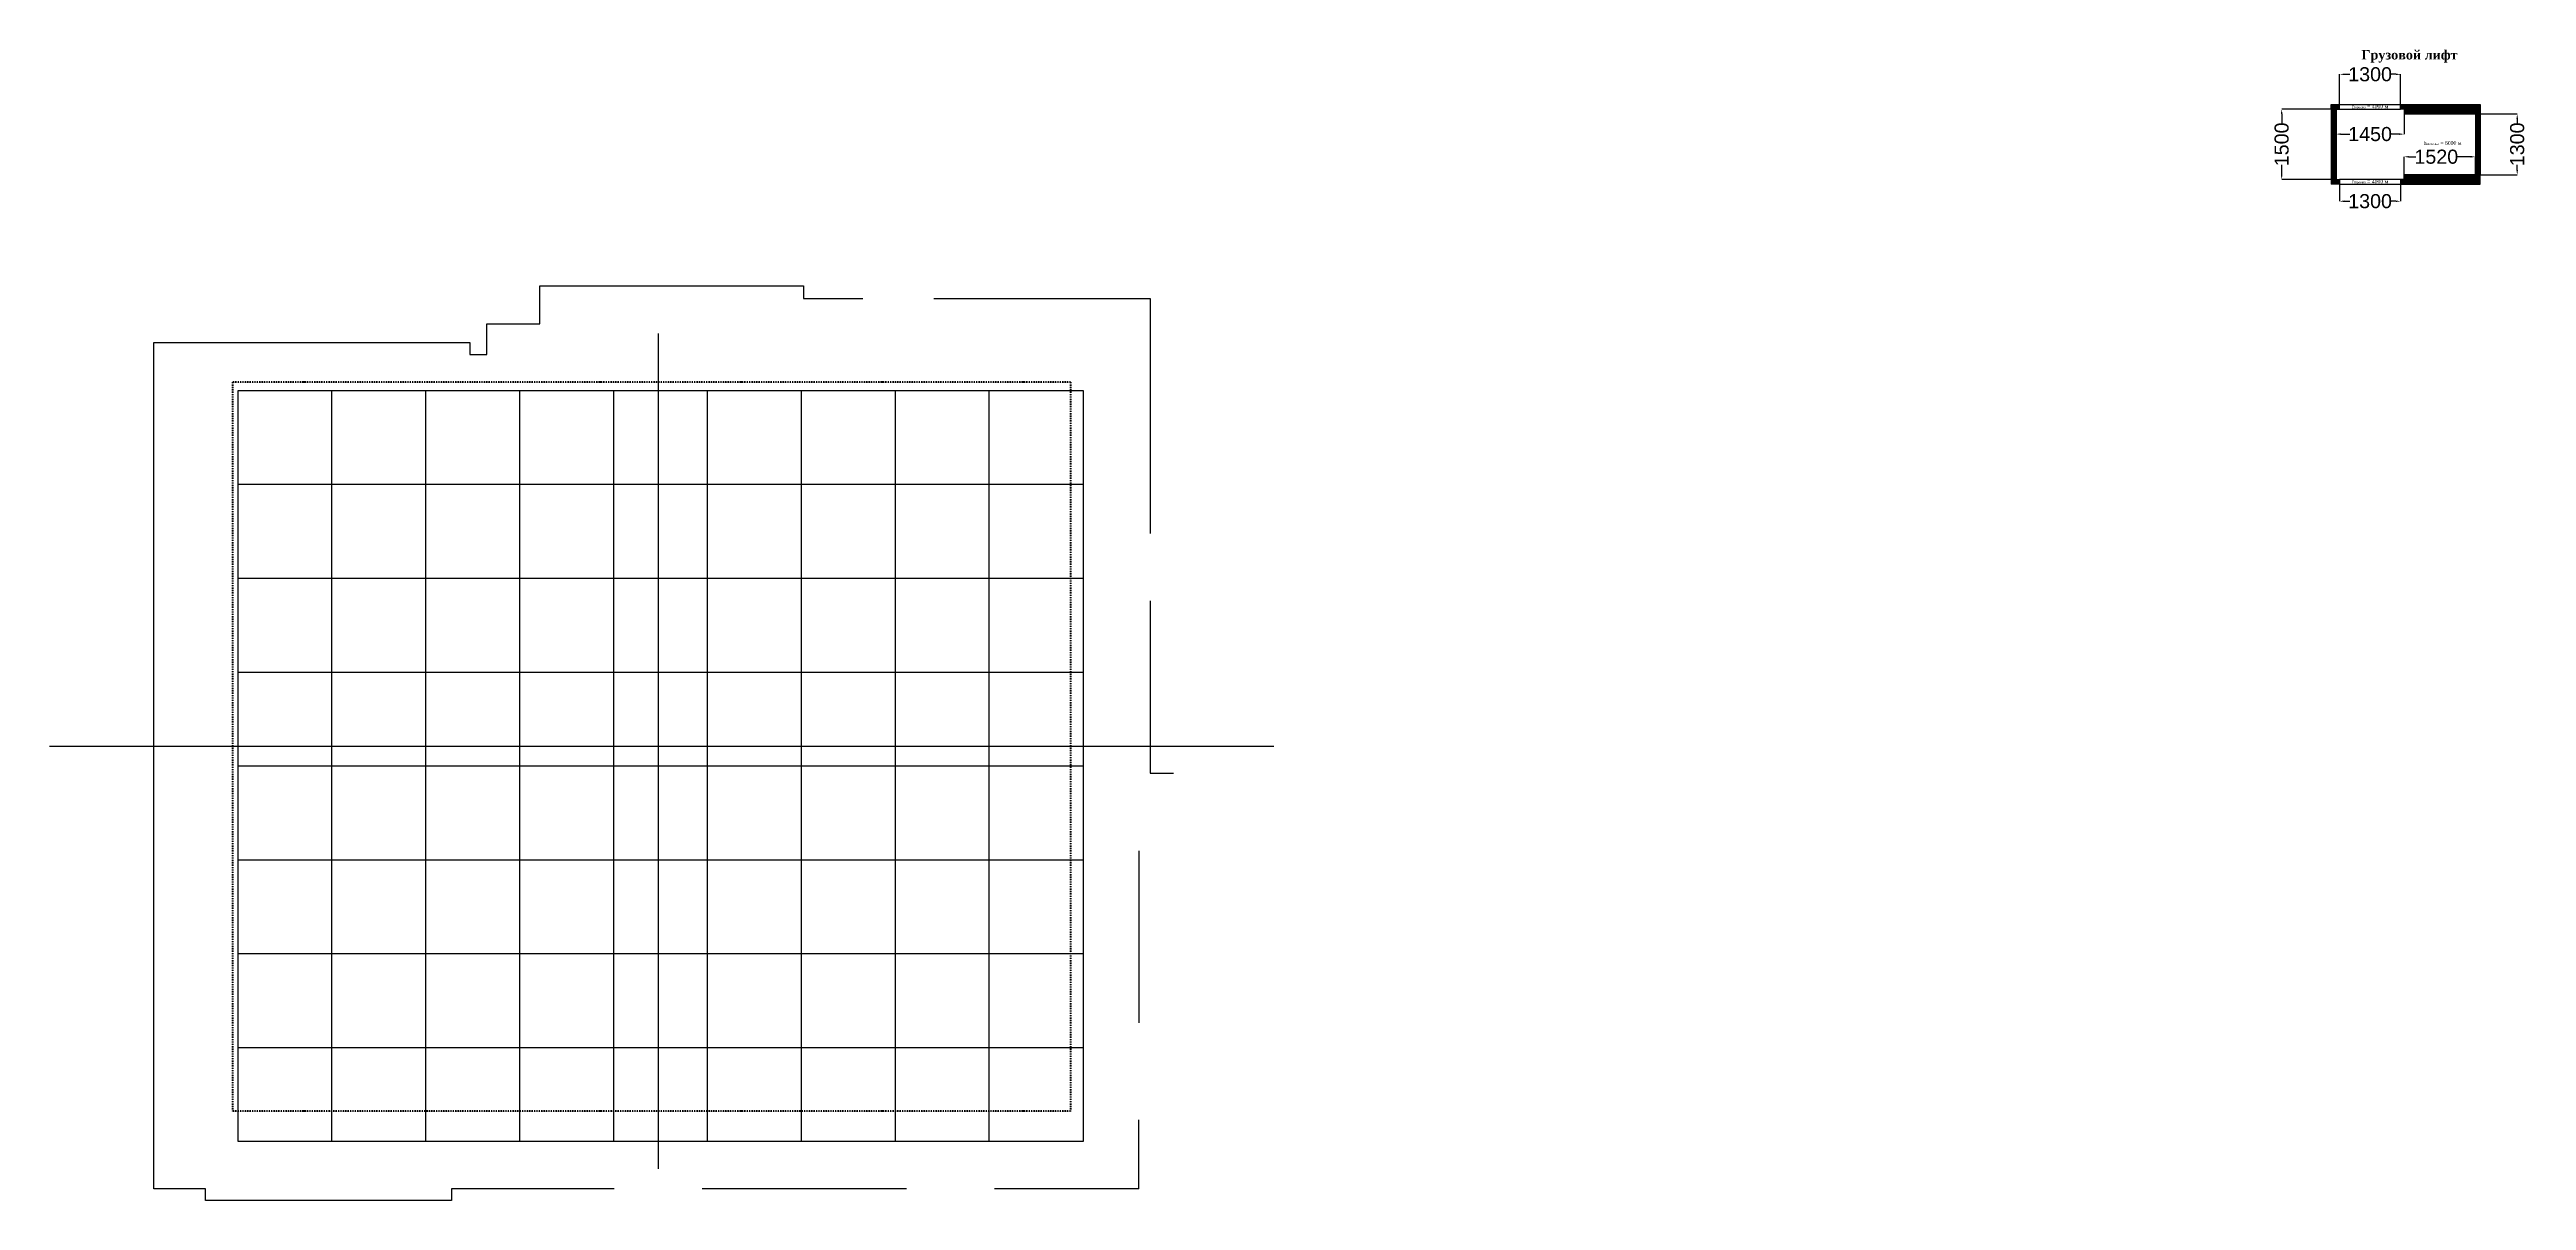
# Model space of a CAD drawing. Header units: millimetres. Extents: x -520232 to 211296, y -156633 to 78411.
# Drawn here: x 72567 to 125323, y 45818 to 70343 of the extents above; entities that cross this region are included whole.
import ezdxf

# ---------------------------------------------------------------- set-up
doc = ezdxf.new("R2010")
doc.units = ezdxf.units.MM
doc.linetypes.add('штрихпунктирнаяX2', pattern=[50.8, 25.4, -12.7, 0, -12.7])
for name, color, linetype in [('Декорации', 10, 'Continuous'), ('Лифт', 7, 'Continuous'), ('Моторы', 7, 'Continuous'), ('Оси', 7, 'Continuous'), ('План галлереи', 7, 'Continuous'), ('План планшет1', 7, 'Continuous')]:
    doc.layers.add(name, color=color, linetype=linetype)
doc.styles.get("Standard").update_dxf_attribs({"font": 'arial.ttf', "height": 300})
doc.dimstyles.new('Размеры', dxfattribs={"dimtxt": 300, "dimasz": 100, "dimexe": 0.18, "dimexo": 0.0625, "dimgap": 0.09, "dimtad": 0, "dimdec": 0, "dimzin": 0, "dimdsep": 46, "dimtxsty": 'Standard', "dimcen": 0.09, "dimclrd": 250, "dimclre": 250, "dimclrt": 250, "dimadec": 0, "dimazin": 0, "dimtfac": 1, "dimtdec": 0, "dimtofl": 0, "dimtmove": 0, "dimatfit": 3, "dimfxl": 1, "dimtfillclr": 250, "dimtolj": 1, "dimtzin": 0, "dimarcsym": 0})
pattern_1 = [(45, (5537.553, 5239.257), (-14.1421356, 14.1421356), []), (45, (5537.953, 5239.257), (-14.1421356, 14.1421356), [])]

# ---------------------------------------------------------------- blocks, each defined once
blk = doc.blocks.new('*D46')
at = {"layer": 'Defpoints', "color": 0, "lineweight": 13, "transparency": 16777216}
for p in [(124237, 68972), (124237, 67672), (125126, 67672)]:
    blk.add_point(p, dxfattribs=at)
at = {"layer": 'Декорации', "color": 250, "lineweight": -2, "transparency": 16777216}
for p, q in [((124237, 68972), (125126, 68972)), ((125126, 68872), (125126, 68756)), ((124237, 67672), (125126, 67672)), ((125126, 67772), (125126, 67889))]:
    blk.add_line(p, q, dxfattribs=at)
at = {"layer": 'Декорации', "color": 250, "lineweight": 13, "transparency": 16777216}
for points in [[(125109, 68872), (125142, 68872), (125126, 68972)], [(125109, 67772), (125142, 67772), (125126, 67672)]]:
    blk.add_solid(points, dxfattribs=at)
at = {"layer": 'Декорации', "color": 250, "lineweight": 13, "transparency": 16777216, "insert": (125126, 68322), "char_height": 300, "attachment_point": 5, "rotation": 90}
blk.add_mtext('\\A1;1300', dxfattribs=at)
blk = doc.blocks.new('*D47')
at = {"layer": 'Defpoints', "color": 0, "lineweight": 13, "transparency": 16777216}
for p in [(124237, 68057), (122717, 67672), (124237, 67672)]:
    blk.add_point(p, dxfattribs=at)
at = {"layer": 'Декорации', "color": 250, "lineweight": -2, "transparency": 16777216}
for p, q in [((122717, 67672), (122717, 68057)), ((122817, 68057), (122969, 68057)), ((124137, 68057), (123836, 68057)), ((124237, 67672), (124237, 68057))]:
    blk.add_line(p, q, dxfattribs=at)
at = {"layer": 'Декорации', "color": 250, "lineweight": 13, "transparency": 16777216}
for points in [[(122817, 68074), (122817, 68040), (122717, 68057)], [(124137, 68074), (124137, 68040), (124237, 68057)]]:
    blk.add_solid(points, dxfattribs=at)
at = {"layer": 'Декорации', "color": 250, "lineweight": 13, "transparency": 16777216, "insert": (123402, 68057), "char_height": 300, "attachment_point": 5}
blk.add_mtext('\\A1;1520', dxfattribs=at)
blk = doc.blocks.new('*D48')
at = {"layer": 'Defpoints', "color": 0, "lineweight": 13, "transparency": 16777216}
for p in [(121267, 69072), (120109, 67572), (121267, 67572)]:
    blk.add_point(p, dxfattribs=at)
at = {"layer": 'Декорации', "color": 250, "lineweight": -2, "transparency": 16777216}
for p, q in [((121266, 69072), (120109, 69072)), ((120109, 68972), (120109, 68756)), ((120109, 67672), (120109, 67889)), ((121266, 67572), (120109, 67572))]:
    blk.add_line(p, q, dxfattribs=at)
at = {"layer": 'Декорации', "color": 250, "lineweight": 13, "transparency": 16777216}
for points in [[(120092, 68972), (120126, 68972), (120109, 69072)], [(120092, 67672), (120126, 67672), (120109, 67572)]]:
    blk.add_solid(points, dxfattribs=at)
at = {"layer": 'Декорации', "color": 250, "lineweight": 13, "transparency": 16777216, "insert": (120109, 68322), "char_height": 300, "attachment_point": 5, "rotation": 90}
blk.add_mtext('\\A1;1500', dxfattribs=at)
blk = doc.blocks.new('*D49')
at = {"layer": 'Defpoints', "color": 0, "lineweight": 13, "transparency": 16777216}
for p in [(122642, 69814), (121342, 69172), (122642, 69172)]:
    blk.add_point(p, dxfattribs=at)
at = {"layer": 'Декорации', "color": 250, "lineweight": -2, "transparency": 16777216}
for p, q in [((121342, 69172), (121342, 69814)), ((121442, 69814), (121558, 69814)), ((122542, 69814), (122425, 69814)), ((122642, 69172), (122642, 69814))]:
    blk.add_line(p, q, dxfattribs=at)
at = {"layer": 'Декорации', "color": 250, "lineweight": 13, "transparency": 16777216}
for points in [[(121442, 69830), (121442, 69797), (121342, 69814)], [(122542, 69830), (122542, 69797), (122642, 69814)]]:
    blk.add_solid(points, dxfattribs=at)
at = {"layer": 'Декорации', "color": 250, "lineweight": 13, "transparency": 16777216, "insert": (121992, 69814), "char_height": 300, "attachment_point": 5}
blk.add_mtext('\\A1;1300', dxfattribs=at)
blk = doc.blocks.new('*D50')
at = {"layer": 'Defpoints', "color": 0, "lineweight": 13, "transparency": 16777216}
for p in [(121267, 68972), (122717, 68972), (121267, 68540)]:
    blk.add_point(p, dxfattribs=at)
at = {"layer": 'Декорации', "color": 250, "lineweight": -2, "transparency": 16777216}
for p, q in [((121267, 68972), (121267, 68540)), ((122717, 68972), (122717, 68540)), ((121367, 68540), (121558, 68540)), ((122617, 68540), (122425, 68540))]:
    blk.add_line(p, q, dxfattribs=at)
at = {"layer": 'Декорации', "color": 250, "lineweight": 13, "transparency": 16777216}
for points in [[(121367, 68557), (121367, 68523), (121267, 68540)], [(122617, 68557), (122617, 68523), (122717, 68540)]]:
    blk.add_solid(points, dxfattribs=at)
at = {"layer": 'Декорации', "color": 250, "lineweight": 13, "transparency": 16777216, "insert": (121992, 68540), "char_height": 300, "attachment_point": 5}
blk.add_mtext('\\A1;1450', dxfattribs=at)
blk = doc.blocks.new('*D51')
at = {"layer": 'Defpoints', "color": 0, "lineweight": 13, "transparency": 16777216}
for p in [(121342, 67472), (122642, 67472), (122642, 67110)]:
    blk.add_point(p, dxfattribs=at)
at = {"layer": 'Декорации', "color": 250, "lineweight": -2, "transparency": 16777216}
for p, q in [((121342, 67472), (121342, 67109)), ((121442, 67110), (121558, 67110)), ((122542, 67110), (122425, 67110)), ((122642, 67472), (122642, 67109))]:
    blk.add_line(p, q, dxfattribs=at)
at = {"layer": 'Декорации', "color": 250, "lineweight": 13, "transparency": 16777216}
for points in [[(121442, 67126), (121442, 67093), (121342, 67110)], [(122542, 67126), (122542, 67093), (122642, 67110)]]:
    blk.add_solid(points, dxfattribs=at)
at = {"layer": 'Декорации', "color": 250, "lineweight": 13, "transparency": 16777216, "insert": (121992, 67110), "char_height": 300, "attachment_point": 5}
blk.add_mtext('\\A1;1300', dxfattribs=at)

msp = doc.modelspace()

# ---------------------------------------------------------------- hatches: boundary and pattern name
at = {"layer": 'Лифт'}
h = msp.add_hatch(dxfattribs=at)
h.set_pattern_fill('JIS_LC_20', color=256, style=0)
h.set_pattern_definition(pattern_1)
h.paths.add_polyline_path([(121166.55, 69072.153), (121166.55, 67572.153), (121166.55, 67472.153), (121341.55, 67472.153), (121341.55, 67572.153), (121266.55, 67572.153), (121266.55, 69072.153), (121341.55, 69072.153), (121341.55, 69172.153), (121166.55, 69172.153)])
h = msp.add_hatch(dxfattribs=at)
h.set_pattern_fill('JIS_LC_20', color=256, style=0)
h.set_pattern_definition(pattern_1)
h.paths.add_polyline_path([(122641.55, 69172.153), (124336.55, 69172.153), (124336.55, 67672.153), (124336.55, 67472.153), (122641.55, 67472.153), (122641.55, 67572.153), (122716.55, 67572.153), (122716.55, 67672.153), (124236.55, 67672.153), (124236.55, 68972.153), (122716.55, 68972.153), (122716.55, 69072.153), (122641.55, 69072.153)])

# ---------------------------------------------------------------- linework, layer by layer
for p, q in [((121166.55, 69072.153), (121166.55, 69172.153)), ((121166.55, 69172.153), (121341.55, 69172.153)), ((121341.55, 69072.153), (121341.55, 69172.153)), ((121341.55, 69172.153), (122641.55, 69172.153)), ((122641.55, 69172.153), (124336.55, 69172.153)), ((122641.55, 69072.153), (122641.55, 69172.153)), ((124336.55, 69172.153), (124336.55, 67672.153)), ((121166.55, 69072.153), (121166.55, 67572.153)), ((121266.55, 69072.153), (121266.55, 67572.153)), ((121266.55, 69072.153), (121341.55, 69072.153)), ((121266.55, 69072.153), (121341.55, 69072.153)), ((121341.55, 69072.153), (122641.55, 69072.153)), ((122716.55, 69072.153), (122641.55, 69072.153)), ((122716.55, 69072.153), (122716.55, 68972.153)), ((122716.55, 68972.153), (124236.55, 68972.153)), ((124236.55, 68972.153), (124236.55, 67672.153)), ((121166.55, 67572.153), (121166.55, 67472.153)), ((121266.55, 67572.153), (121341.55, 67572.153)), ((121266.55, 67572.153), (121341.55, 67572.153)), ((121341.55, 67572.153), (121341.55, 67472.153)), ((122641.55, 67572.153), (121341.55, 67572.153)), ((122716.55, 67572.153), (122641.55, 67572.153)), ((122641.55, 67572.153), (122641.55, 67472.153)), ((122716.55, 67572.153), (122716.55, 67672.153)), ((124236.55, 67672.153), (122716.55, 67672.153)), ((124336.55, 67472.153), (124336.55, 67672.153)), ((121341.55, 67472.153), (121166.55, 67472.153)), ((121341.55, 67472.153), (122641.55, 67472.153)), ((122641.55, 67472.153), (124336.55, 67472.153))]:
    msp.add_line(p, q, dxfattribs=at)
at = {"layer": 'Оси'}
for p, q in [((85529.549, 64289.787), (85529.549, 46492.86)), ((98644.866, 55488.745), (72567.229, 55488.745))]:
    msp.add_line(p, q, dxfattribs=at)
at = {"layer": 'План галлереи', "linetype": 'штрихпунктирнаяX2', "lineweight": 40}
for p, q in [((76466.049, 63256.245), (76466.049, 47721.245)), ((94313.049, 63256.245), (76466.049, 63256.245)), ((94313.049, 63256.245), (94313.049, 47721.245)), ((94313.049, 47721.245), (76466.049, 47721.245))]:
    msp.add_line(p, q, dxfattribs=at)
at = {"layer": 'План планшет1', "color": 254}
for p, q in [((83012.049, 64497.245), (83012.049, 65308.245)), ((83012.049, 65308.245), (88628.049, 65308.245)), ((88628.049, 65308.245), (88628.049, 65040.245)), ((88628.049, 65040.245), (89888.049, 65040.245)), ((91400.049, 65040.245), (96008.049, 65040.245)), ((96008.049, 65040.245), (96008.049, 60029.245)), ((81880.049, 63843.245), (81880.049, 64497.245)), ((81880.049, 64497.245), (83012.049, 64497.245)), ((74788.049, 46065.245), (74788.049, 64103.245)), ((74788.049, 64103.245), (81521.049, 64103.245)), ((81521.049, 64103.245), (81521.049, 63843.245)), ((81521.049, 63843.245), (81521.049, 63843.245)), ((81521.049, 63843.245), (81880.049, 63843.245)), ((76583.049, 47078.245), (76583.049, 63078.245)), ((76583.049, 63078.245), (94583.049, 63078.245)), ((78583.049, 47078.245), (78583.049, 63078.245)), ((80583.049, 47078.245), (80583.049, 63078.245)), ((82583.049, 47078.245), (82583.049, 63078.245)), ((84583.049, 47078.245), (84583.049, 63078.245)), ((86583.049, 47078.245), (86583.049, 63078.245)), ((88583.049, 47078.245), (88583.049, 63078.245)), ((90583.049, 47078.245), (90583.049, 63078.245)), ((92583.049, 47078.245), (92583.049, 63078.245)), ((94583.049, 63078.245), (94583.049, 47078.245)), ((76583.049, 61078.245), (94583.049, 61078.245)), ((76583.049, 59078.245), (94583.049, 59078.245)), ((96008.049, 58594.245), (96008.049, 54924.245)), ((76583.049, 57078.245), (94583.049, 57078.245)), ((76583.049, 55078.245), (94583.049, 55078.245)), ((96008.049, 54924.245), (96508.049, 54924.245)), ((76583.049, 53078.245), (94583.049, 53078.245)), ((95770.049, 53270.245), (95770.049, 49605.245)), ((76583.049, 51078.245), (94583.049, 51078.245)), ((76583.049, 49078.245), (94583.049, 49078.245)), ((95770.049, 46065.245), (95770.049, 47536.245)), ((94583.049, 47078.245), (76583.049, 47078.245)), ((75889.049, 46065.245), (74788.049, 46065.245)), ((75889.049, 45818.245), (75889.049, 46065.245)), ((84590.049, 46065.245), (81132.049, 46065.245)), ((81132.049, 46065.245), (81132.049, 45818.245)), ((90817.049, 46065.245), (86469.049, 46065.245)), ((95770.049, 46065.245), (92694.049, 46065.245)), ((81132.049, 45818.245), (75889.049, 45818.245))]:
    msp.add_line(p, q, dxfattribs=at)

# ---------------------------------------------------------------- texts
at = {"layer": 'Лифт', "char_height": 80, "width": 1300, "attachment_point": 5}
for s, insert in [('{\\fTimes New Roman|b0|i0|c0|p18;h\\fTimes New Roman|b0|i0|c204|p18;\\H0.625x;проема\\H1.6x; = 4000 м}', (121991.55, 69122.153)), ('{\\fTimes New Roman|b0|i0|c0|p18;h\\fTimes New Roman|b0|i0|c204|p18;\\H0.625x;потолка\\H1.6x; = 6000 м}', (123536.749, 68350.11)), ('{\\fTimes New Roman|b0|i0|c0|p18;h\\fTimes New Roman|b0|i0|c204|p18;\\H0.625x;проема\\H1.6x; = 4000 м}', (121991.55, 67522.153))]:
    msp.add_mtext(s, dxfattribs=dict(at, insert=insert))
at = {"layer": 'Моторы', "insert": (121807.313, 70330.7), "char_height": 200, "width": 24873.58186, "attachment_point": 1}
msp.add_mtext('{\\fTimes New Roman|b1|i0|c204|p18;Грузовой лифт}', dxfattribs=at)

# ---------------------------------------------------------------- dimensions: what is measured, and where the dimension line sits
at = {"layer": 'Декорации', "lineweight": 13}
for base, p1, p2, picture, middle in [((122641.55, 69813.633), (121341.55, 69172.153), (122641.55, 69172.153), '*D49', (121991.55, 69813.633)), ((121266.55, 68540.013), (122716.55, 68972.153), (121266.55, 68972.153), '*D50', (121991.55, 68540.013)), ((122641.55, 67109.567), (121341.55, 67472.153), (122641.55, 67472.153), '*D51', (121991.55, 67109.567))]:
    dim = msp.add_linear_dim(base=base, p1=p1, p2=p2, dimstyle='Размеры', override={"dimtxt": 150}, dxfattribs=at)
    dim.commit()
    dim.dimension.update_dxf_attribs({"geometry": picture, "text_midpoint": middle})
for base, p1, p2, picture, middle in [((120108.845, 67572.153), (121266.55, 69072.153), (121266.55, 67572.153), '*D48', (120108.845, 68322.153)), ((125125.705, 67672.153), (124236.55, 68972.153), (124236.55, 67672.153), '*D46', (125125.705, 68322.153))]:
    dim = msp.add_linear_dim(base=base, p1=p1, p2=p2, angle=90, dimstyle='Размеры', override={"dimtxt": 150}, dxfattribs=at)
    dim.commit()
    dim.dimension.update_dxf_attribs({"geometry": picture, "text_midpoint": middle})
dim = msp.add_linear_dim(base=(124236.55, 68057.128), p1=(122716.55, 67672.153), p2=(124236.55, 67672.153), dimstyle='Размеры', override={"dimtxt": 150}, dxfattribs=at)
dim.commit()
dim.dimension.update_dxf_attribs({"geometry": '*D47', "text_midpoint": (123402.472, 68057.128), "dimtype": 160})

doc.saveas('drawing.dxf')
